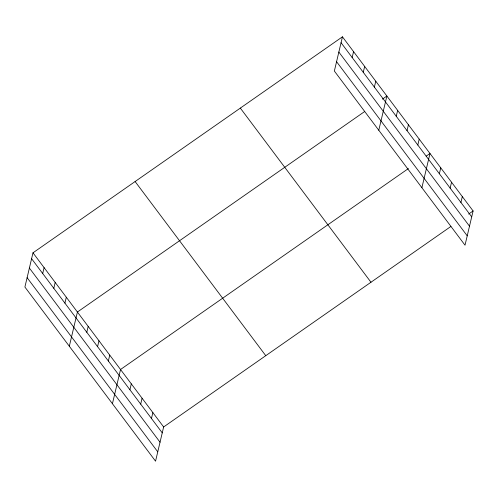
<?xml version="1.0" encoding="UTF-8"?>
<svg xmlns="http://www.w3.org/2000/svg" width="498" height="498" viewBox="0 0 498 498"><rect width="100%" height="100%" fill="white"/><g stroke="black" fill="none" stroke-linecap="round" stroke-linejoin="round"><path stroke-width="0.75" d="M342.45 36.821L334.357 71.04L465.014 245.178L473.1 210.959L342.45 36.821L32.986 252.822L24.9 287.041L155.55 461.179L163.643 426.96L450.902 226.453M42.703 273.514L44.092 267.625M53.809 288.317L55.197 282.428M64.914 303.12L66.309 297.225M69.322 346.247L77.414 312.028L364.667 111.521M86.795 332.291L88.19 326.395M97.577 346.652L98.971 340.763M108.352 361.019L109.747 355.13M112.436 403.716L120.528 369.497L408.416 168.548M129.91 389.753L131.304 383.865M140.691 404.121L142.086 398.226M151.467 418.488L152.861 412.593M352.161 57.513L353.555 51.618M363.266 72.316L364.661 66.421M374.372 87.119L375.766 81.224M378.779 130.246L386.871 96.027L382.427 99.127M396.252 116.283L397.647 110.394M407.034 130.65L408.428 124.761M417.816 145.018L419.204 139.123M421.893 187.715L429.986 153.49L426.176 156.148M439.373 173.752L440.761 167.857M450.148 188.12L451.543 182.224M460.93 202.487L462.318 196.592M468.662 214.059L473.1 210.959M341.055 42.71L471.706 216.848M338.845 52.06L469.496 226.198M336.567 61.69L467.224 235.828M240.329 108.097L370.979 282.242M135.114 181.54L265.764 355.678M32.986 252.822L163.643 426.96M31.598 258.711L162.248 432.855M29.388 268.061L160.039 442.199M27.11 277.691L157.76 451.835"/></g></svg>
